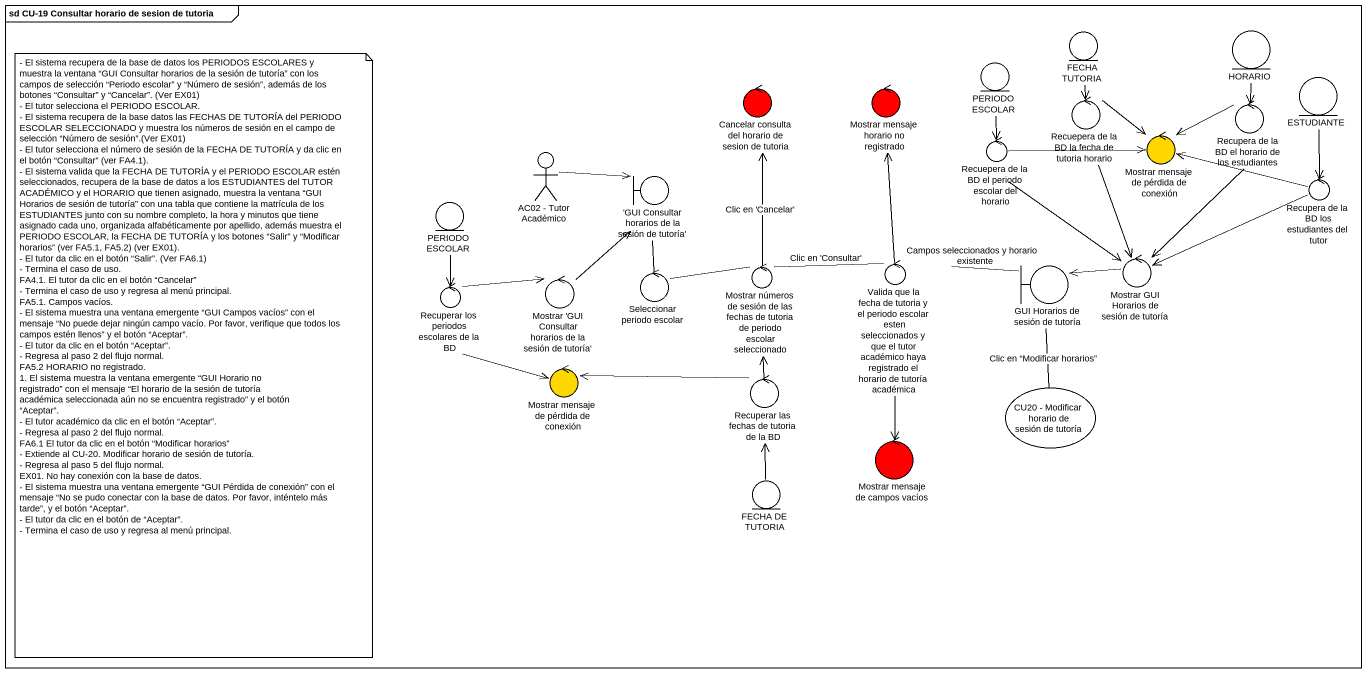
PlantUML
@startuml
mainframe sd CU-19 Consultar horario de sesion de tutoria
entity "PERIODO ESCOLAR" as PERIODO_ESCOLAR
entity "FECHA TUTORIA" as FECHA_TUTORIA
entity HORARIO
control "Cancelar consulta del horario de sesion de tutoria" as Cancelar_consulta_del #FF0000
control "Mostrar mensaje horario no registrado" as Mostrar_mensaje_horario_no #FF0000
control "Recuepera de la BD la fecha de tutoria horario" as Recuepera_de_la_BD_la_fecha
control "Recupera de la BD el horario de los estudiantes" as Recupera_de_la_BD_el
entity ESTUDIANTE
control "Recuepera de la BD el periodo escolar del horario" as Recuepera_de_la_BD_el
control "Mostrar mensaje de pérdida de conexión" as Mostrar_mensaje_de_pérdida #FFD700
actor "AC02 - Tutor Académico" as AC02_Tutor_Académico
boundary "'GUI Consultar horarios de la sesión de tutoría'" as GUI_Consultar_horarios_de
control "Recupera de la BD los estudiantes del tutor" as Recupera_de_la_BD_los
entity "PERIODO ESCOLAR" as PERIODO_ESCOLAR_2
control "Mostrar GUI Horarios de sesión de tutoría" as Mostrar_GUI_Horarios_de
control "Recuperar los periodos escolares de la BD" as Recuperar_los_periodos
control "Mostrar 'GUI Consultar horarios de la sesión de tutoría'" as Mostrar_GUI_Consultar
control "Seleccionar periodo escolar" as Seleccionar_periodo_escolar
control "Mostrar números de sesión de las fechas de tutoria de periodo escolar seleccionado" as Mostrar_números_de_sesión
control "Valida que la fecha de tutoria y el periodo escolar esten seleccionados y que el tutor académico haya registrado el horario de tutoría académica" as Valida_que_la_fecha_de
boundary "GUI Horarios de sesión de tutoría" as GUI_Horarios_de_sesión_de
control "Mostrar mensaje de pérdida de conexión" as Mostrar_mensaje_de_pérdida_2 #FFD700
control "Recuperar las fechas de tutoria de la BD" as Recuperar_las_fechas_de
usecase "CU20 - Modificar horario de sesión de tutoría" as CU20_Modificar_horario_de
control "Mostrar mensaje de campos vacíos" as Mostrar_mensaje_de_campos #FF0000
entity "FECHA DE TUTORIA" as FECHA_DE_TUTORIA
PERIODO_ESCOLAR --> Recuepera_de_la_BD_el
FECHA_TUTORIA --> Recuepera_de_la_BD_la_fecha
HORARIO --> Recupera_de_la_BD_el
Recuepera_de_la_BD_la_fecha -right-> Mostrar_mensaje_de_pérdida
Recuepera_de_la_BD_la_fecha --> Mostrar_GUI_Horarios_de
Recupera_de_la_BD_el -left-> Mostrar_mensaje_de_pérdida
Recupera_de_la_BD_el --> Mostrar_GUI_Horarios_de
ESTUDIANTE --> Recupera_de_la_BD_los
Recuepera_de_la_BD_el -right-> Mostrar_mensaje_de_pérdida
Recuepera_de_la_BD_el --> Mostrar_GUI_Horarios_de
AC02_Tutor_Académico -right-> GUI_Consultar_horarios_de
GUI_Consultar_horarios_de -- Seleccionar_periodo_escolar
Recupera_de_la_BD_los -left-> Mostrar_mensaje_de_pérdida
Recupera_de_la_BD_los -left-> Mostrar_GUI_Horarios_de
PERIODO_ESCOLAR_2 --> Recuperar_los_periodos
Mostrar_GUI_Horarios_de -left-> GUI_Horarios_de_sesión_de
Recuperar_los_periodos -right-> Mostrar_GUI_Consultar
Recuperar_los_periodos --> Mostrar_mensaje_de_pérdida_2
Mostrar_GUI_Consultar -up-> GUI_Consultar_horarios_de
Seleccionar_periodo_escolar -right- Mostrar_números_de_sesión
Mostrar_números_de_sesión -up-> Cancelar_consulta_del : Clic en 'Cancelar'
Mostrar_números_de_sesión -right- Valida_que_la_fecha_de : Clic en 'Consultar'
Valida_que_la_fecha_de -up-> Mostrar_mensaje_horario_no
Valida_que_la_fecha_de -right- GUI_Horarios_de_sesión_de : Campos seleccionados y horario existente
Valida_que_la_fecha_de --> Mostrar_mensaje_de_campos
GUI_Horarios_de_sesión_de -- CU20_Modificar_horario_de : Clic en “Modificar horarios”
Recuperar_las_fechas_de -up-> Mostrar_números_de_sesión
Recuperar_las_fechas_de -left-> Mostrar_mensaje_de_pérdida_2
FECHA_DE_TUTORIA -up-> Recuperar_las_fechas_de
note as N1
  - El sistema recupera de la base de datos los PERIODOS ESCOLARES y muestra la ventana “GUI Consultar horarios de la sesión de tutoría” con los campos de selección “Periodo escolar” y “Número de sesión”, además de los botones “Consultar” y “Cancelar”. (Ver EX01)
  - El tutor selecciona el PERIODO ESCOLAR.
  - El sistema recupera de la base datos las FECHAS DE TUTORÍA del PERIODO ESCOLAR SELECCIONADO y muestra los números de sesión en el campo de selección “Número de sesión”.(Ver EX01)
  - El tutor selecciona el número de sesión de la FECHA DE TUTORÍA y da clic en el botón “Consultar” (ver FA4.1).
  - El sistema valida que la FECHA DE TUTORÍA y el PERIODO ESCOLAR estén seleccionados, recupera de la base de datos a los ESTUDIANTES del TUTOR ACADÉMICO y el HORARIO que tienen asignado, muestra la ventana “GUI Horarios de sesión de tutoría” con una tabla que contiene la matrícula de los ESTUDIANTES junto con su nombre completo, la hora y minutos que tiene asignado cada uno, organizada alfabéticamente por apellido, además muestra el PERIODO ESCOLAR, la FECHA DE TUTORÍA y los botones “Salir” y “Modificar horarios” (ver FA5.1, FA5.2) (ver EX01).
  - El tutor da clic en el botón “Salir”. (Ver FA6.1)
  - Termina el caso de uso.
  FA4.1. El tutor da clic en el botón “Cancelar”
  - Termina el caso de uso y regresa al menú principal.
  FA5.1. Campos vacíos.
  - El sistema muestra una ventana emergente “GUI Campos vacíos” con el mensaje “No puede dejar ningún campo vacío. Por favor, verifique que todos los campos estén llenos” y el botón “Aceptar”.
  - El tutor da clic en el botón “Aceptar”.
  - Regresa al paso 2 del flujo normal.
  FA5.2 HORARIO no registrado.
  1. El sistema muestra la ventana emergente “GUI Horario no
  registrado” con el mensaje “El horario de la sesión de tutoría
  académica seleccionada aún no se encuentra registrado” y el botón
  “Aceptar”.
  - El tutor académico da clic en el botón “Aceptar”.
  - Regresa al paso 2 del flujo normal.
  FA6.1 El tutor da clic en el botón “Modificar horarios”
  - Extiende al CU-20. Modificar horario de sesión de tutoría.
  - Regresa al paso 5 del flujo normal.
  EX01. No hay conexión con la base de datos.
  - El sistema muestra una ventana emergente “GUI Pérdida de conexión” con el mensaje “No se pudo conectar con la base de datos. Por favor, inténtelo más tarde”, y el botón “Aceptar”.
  - El tutor da clic en el botón de “Aceptar”.
  - Termina el caso de uso y regresa al menú principal.
end note
@enduml
